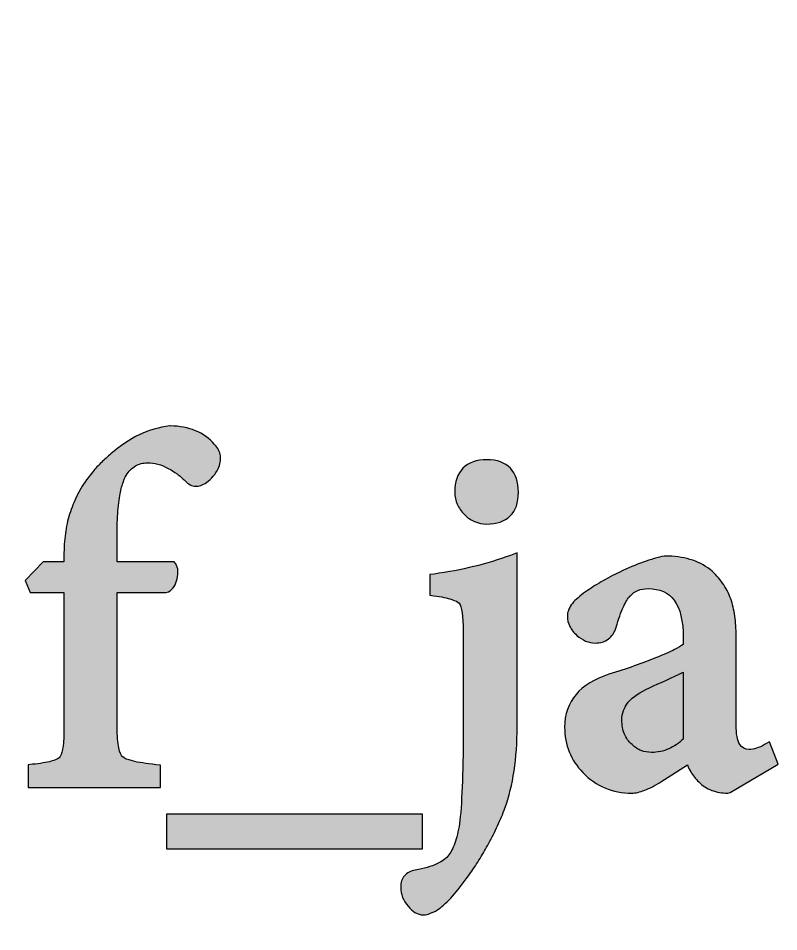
# Model space of a CAD drawing. Header units: millimetres. Extents: x -228 to -124, y -139 to -90.
# Drawn here: x -200.34 to -191.94, y -130.79 to -120.7 of the extents above; entities that cross this region are included whole.
import ezdxf

# ---------------------------------------------------------------- set-up
doc = ezdxf.new("R2010")
doc.units = ezdxf.units.MM
doc.header["$MEASUREMENT"] = 0
doc.layers.add('Layer 1', color=7, linetype='Continuous')

msp = doc.modelspace()

# ---------------------------------------------------------------- hatches: boundary and pattern name
at = {"layer": 'Layer 1', "true_color": 0x373435}
h = msp.add_hatch(color=250, dxfattribs=at)
edge = h.paths.add_edge_path()
edge.add_spline(control_points=[(-199.8375, -126.7055), (-199.8375, -126.7055), (-199.8375, -126.6368), (-199.8375, -126.6368), (-199.8375, -126.5514), (-199.8323, -126.4702), (-199.8221, -126.3941), (-199.8119, -126.318), (-199.7961, -126.2463), (-199.7749, -126.1795), (-199.7494, -126.1033), (-199.7276, -126.0493), (-199.6939, -125.9753), (-199.6939, -125.9753), (-199.6502, -125.8953), (-199.6502, -125.8953), (-199.6306, -125.8625), (-199.6099, -125.8304), (-199.5881, -125.8001), (-199.5881, -125.8001), (-199.5185, -125.7093), (-199.5185, -125.7093), (-199.4887, -125.6742), (-199.4569, -125.6401), (-199.4231, -125.6068), (-199.3904, -125.5749), (-199.3555, -125.5432), (-199.3183, -125.5127), (-199.217, -125.4232), (-199.1123, -125.3524), (-199.0049, -125.3013), (-198.896, -125.2497), (-198.7836, -125.217), (-198.6681, -125.2038), (-198.6681, -125.2038), (-198.6613, -125.2035), (-198.6613, -125.2035), (-198.5584, -125.2048), (-198.4659, -125.2225), (-198.385, -125.2563), (-198.3027, -125.2907), (-198.2316, -125.3418), (-198.1726, -125.4091), (-198.1368, -125.4472), (-198.1154, -125.4891), (-198.1089, -125.5344), (-198.1026, -125.5799), (-198.111, -125.628), (-198.1345, -125.6776), (-198.1477, -125.7058), (-198.1654, -125.7327), (-198.1872, -125.7582), (-198.2076, -125.7822), (-198.2331, -125.8058), (-198.2631, -125.8286), (-198.304, -125.8594), (-198.3444, -125.8733), (-198.3844, -125.8706), (-198.4256, -125.8677), (-198.4632, -125.8479), (-198.4965, -125.8112), (-198.5265, -125.7825), (-198.5573, -125.7565), (-198.5879, -125.7336), (-198.62, -125.7103), (-198.6522, -125.6897), (-198.6842, -125.6727), (-198.7232, -125.6524), (-198.7622, -125.637), (-198.8006, -125.6268), (-198.8381, -125.6169), (-198.8756, -125.6119), (-198.9123, -125.6119), (-198.9635, -125.6119), (-199.0087, -125.6232), (-199.0472, -125.6457), (-199.0867, -125.6686), (-199.1212, -125.7037), (-199.1498, -125.7503), (-199.1649, -125.774), (-199.1785, -125.8058), (-199.1905, -125.8457), (-199.2034, -125.8879), (-199.2147, -125.9392), (-199.2241, -125.9987), (-199.235, -126.0695), (-199.2428, -126.1496), (-199.247, -126.2388), (-199.2511, -126.3282), (-199.252, -126.426), (-199.2497, -126.5312), (-199.2497, -126.5312), (-199.2495, -126.7055), (-199.2495, -126.7055), (-199.2495, -126.7055), (-198.6187, -126.7055), (-198.6187, -126.7055), (-198.6187, -126.7055), (-198.6023, -126.7291), (-198.6023, -126.7291), (-198.5879, -126.7498), (-198.5793, -126.7755), (-198.5774, -126.8052), (-198.5761, -126.8301), (-198.579, -126.8592), (-198.5862, -126.8917), (-198.5937, -126.9251), (-198.6047, -126.9535), (-198.6191, -126.9766), (-198.6358, -127.0032), (-198.6567, -127.0232), (-198.6812, -127.0361), (-198.6812, -127.0361), (-198.7069, -127.0426), (-198.7069, -127.0426), (-198.7069, -127.0426), (-199.2495, -127.0426), (-199.2495, -127.0426), (-199.2495, -127.0426), (-199.2495, -128.5344), (-199.2495, -128.5344), (-199.2495, -128.6291), (-199.2434, -128.7049), (-199.2313, -128.7619), (-199.2206, -128.8117), (-199.2065, -128.8445), (-199.1895, -128.8599), (-199.1895, -128.8599), (-199.1871, -128.862), (-199.1871, -128.862), (-199.1723, -128.8771), (-199.1359, -128.892), (-199.0793, -128.9061), (-199.0153, -128.9222), (-198.9288, -128.9361), (-198.8209, -128.9471), (-198.8209, -128.9471), (-198.7717, -128.9521), (-198.7717, -128.9521), (-198.7717, -128.9521), (-198.7717, -129.198), (-198.7717, -129.198), (-198.7717, -129.198), (-200.2332, -129.198), (-200.2332, -129.198), (-200.2332, -129.198), (-200.2332, -128.9478), (-200.2332, -128.9478), (-200.2332, -128.9478), (-200.1836, -128.9431), (-200.1836, -128.9431), (-200.0992, -128.9348), (-200.0303, -128.9233), (-199.9779, -128.9092), (-199.9338, -128.8973), (-199.9038, -128.8841), (-199.8892, -128.87), (-199.8745, -128.8543), (-199.8623, -128.8233), (-199.8533, -128.7779), (-199.843, -128.7255), (-199.8376, -128.6566), (-199.8376, -128.5717), (-199.8376, -128.5717), (-199.8374, -127.0426), (-199.8374, -127.0426), (-199.8374, -127.0426), (-200.2112, -127.0426), (-200.2112, -127.0426), (-200.2112, -127.0426), (-200.2653, -126.9122), (-200.2653, -126.9122), (-200.2653, -126.9122), (-200.067, -126.7055), (-200.067, -126.7055), (-200.067, -126.7055), (-199.8375, -126.7055), (-199.8375, -126.7055)], knot_values=[0, 0, 0, 0, 0.0169492, 0.0169492, 0.0169492, 0.0338983, 0.0338983, 0.0338983, 0.0508475, 0.0508475, 0.0508475, 0.0677966, 0.0677966, 0.0677966, 0.0847458, 0.0847458, 0.0847458, 0.1016949, 0.1016949, 0.1016949, 0.1186441, 0.1186441, 0.1186441, 0.1355932, 0.1355932, 0.1355932, 0.1525424, 0.1525424, 0.1525424, 0.1694915, 0.1694915, 0.1694915, 0.1864407, 0.1864407, 0.1864407, 0.2033898, 0.2033898, 0.2033898, 0.220339, 0.220339, 0.220339, 0.2372881, 0.2372881, 0.2372881, 0.2542373, 0.2542373, 0.2542373, 0.2711864, 0.2711864, 0.2711864, 0.2881356, 0.2881356, 0.2881356, 0.3050847, 0.3050847, 0.3050847, 0.3220339, 0.3220339, 0.3220339, 0.3389831, 0.3389831, 0.3389831, 0.3559322, 0.3559322, 0.3559322, 0.3728814, 0.3728814, 0.3728814, 0.3898305, 0.3898305, 0.3898305, 0.4067797, 0.4067797, 0.4067797, 0.4237288, 0.4237288, 0.4237288, 0.440678, 0.440678, 0.440678, 0.4576271, 0.4576271, 0.4576271, 0.4745763, 0.4745763, 0.4745763, 0.4915254, 0.4915254, 0.4915254, 0.5084746, 0.5084746, 0.5084746, 0.5254237, 0.5254237, 0.5254237, 0.5423729, 0.5423729, 0.5423729, 0.559322, 0.559322, 0.559322, 0.5762712, 0.5762712, 0.5762712, 0.5932203, 0.5932203, 0.5932203, 0.6101695, 0.6101695, 0.6101695, 0.6271186, 0.6271186, 0.6271186, 0.6440678, 0.6440678, 0.6440678, 0.6610169, 0.6610169, 0.6610169, 0.6779661, 0.6779661, 0.6779661, 0.6949153, 0.6949153, 0.6949153, 0.7118644, 0.7118644, 0.7118644, 0.7288136, 0.7288136, 0.7288136, 0.7457627, 0.7457627, 0.7457627, 0.7627119, 0.7627119, 0.7627119, 0.779661, 0.779661, 0.779661, 0.7966102, 0.7966102, 0.7966102, 0.8135593, 0.8135593, 0.8135593, 0.8305085, 0.8305085, 0.8305085, 0.8474576, 0.8474576, 0.8474576, 0.8644068, 0.8644068, 0.8644068, 0.8813559, 0.8813559, 0.8813559, 0.8983051, 0.8983051, 0.8983051, 0.9152542, 0.9152542, 0.9152542, 0.9322034, 0.9322034, 0.9322034, 0.9491525, 0.9491525, 0.9491525, 0.9661017, 0.9661017, 0.9661017, 0.9830508, 0.9830508, 0.9830508, 1, 1, 1, 1], degree=3, periodic=1)
h = msp.add_hatch(color=250, dxfattribs=at)
edge = h.paths.add_edge_path()
edge.add_spline(control_points=[(-195.4127, -126.1823), (-195.4474, -126.1479), (-195.4739, -126.1102), (-195.4916, -126.0696), (-195.5095, -126.0283), (-195.5188, -125.9843), (-195.5188, -125.9384), (-195.5188, -125.8217), (-195.4885, -125.7322), (-195.4282, -125.6704), (-195.3678, -125.6084), (-195.2799, -125.5772), (-195.1649, -125.5772), (-195.0514, -125.5772), (-194.9642, -125.6084), (-194.9042, -125.6707), (-194.845, -125.7323), (-194.8151, -125.8217), (-194.8151, -125.9384), (-194.8151, -126.0519), (-194.8458, -126.1388), (-194.9065, -126.1985), (-194.9669, -126.2582), (-195.0548, -126.288), (-195.1689, -126.288), (-195.2149, -126.288), (-195.2589, -126.2788), (-195.3002, -126.2608), (-195.3408, -126.2431), (-195.3785, -126.2168), (-195.4127, -126.1823)], knot_values=[0, 0, 0, 0, 0.1, 0.1, 0.1, 0.2, 0.2, 0.2, 0.3, 0.3, 0.3, 0.4, 0.4, 0.4, 0.5, 0.5, 0.5, 0.6, 0.6, 0.6, 0.7, 0.7, 0.7, 0.8, 0.8, 0.8, 0.9, 0.9, 0.9, 1, 1, 1, 1], degree=3, periodic=1)
h = msp.add_hatch(color=250, dxfattribs=at)
edge = h.paths.add_edge_path()
edge.add_spline(control_points=[(-195.7478, -126.8403), (-195.5947, -126.8193), (-195.4478, -126.7915), (-195.3078, -126.7574), (-195.1677, -126.7232), (-195.0328, -126.6819), (-194.9039, -126.6341), (-194.9039, -126.6341), (-194.8301, -126.6066), (-194.8301, -126.6066), (-194.8301, -126.6066), (-194.8301, -128.527), (-194.8301, -128.527), (-194.8301, -128.7026), (-194.8413, -128.8656), (-194.8635, -129.015), (-194.8855, -129.1645), (-194.9194, -129.3021), (-194.9645, -129.4268), (-194.9882, -129.4916), (-195.0153, -129.5568), (-195.0453, -129.6217), (-195.0753, -129.687), (-195.1082, -129.7519), (-195.1433, -129.8159), (-195.174, -129.8733), (-195.2061, -129.929), (-195.239, -129.9826), (-195.2736, -130.0384), (-195.3087, -130.0918), (-195.3444, -130.1424), (-195.4084, -130.2339), (-195.4678, -130.3116), (-195.5224, -130.3751), (-195.5786, -130.4404), (-195.6316, -130.4928), (-195.6805, -130.5312), (-195.6805, -130.5312), (-195.6838, -130.5337), (-195.6838, -130.5337), (-195.7181, -130.5566), (-195.7499, -130.5744), (-195.7785, -130.5862), (-195.8107, -130.5996), (-195.8408, -130.6065), (-195.8674, -130.6065), (-195.8985, -130.6065), (-195.9289, -130.5974), (-195.9584, -130.5796), (-195.9844, -130.5637), (-196.0099, -130.5406), (-196.0338, -130.5108), (-196.0607, -130.4803), (-196.0812, -130.4479), (-196.0949, -130.4142), (-196.1093, -130.3783), (-196.1166, -130.3406), (-196.1166, -130.3013), (-196.1166, -130.2495), (-196.1024, -130.2067), (-196.0743, -130.1742), (-196.0466, -130.1418), (-196.0064, -130.1213), (-195.9549, -130.1131), (-195.8589, -130.0962), (-195.7789, -130.0729), (-195.7158, -130.0434), (-195.6569, -130.0159), (-195.6123, -129.9827), (-195.5832, -129.9443), (-195.5555, -129.9051), (-195.5313, -129.8545), (-195.5113, -129.7929), (-195.4907, -129.7292), (-195.474, -129.6532), (-195.4621, -129.5657), (-195.45, -129.4516), (-195.4408, -129.3055), (-195.4347, -129.1284), (-195.4287, -128.952), (-195.4255, -128.7413), (-195.4255, -128.4968), (-195.4255, -128.4968), (-195.4255, -127.4736), (-195.4255, -127.4736), (-195.4255, -127.3032), (-195.4411, -127.199), (-195.4716, -127.1621), (-195.4838, -127.1487), (-195.5113, -127.1347), (-195.5531, -127.1212), (-195.6014, -127.1056), (-195.6667, -127.0917), (-195.7484, -127.0797), (-195.7484, -127.0797), (-195.7953, -127.0728), (-195.7953, -127.0728), (-195.7953, -127.0728), (-195.7953, -126.8468), (-195.7953, -126.8468), (-195.7953, -126.8468), (-195.7478, -126.8403), (-195.7478, -126.8403)], knot_values=[0, 0, 0, 0, 0.0294118, 0.0294118, 0.0294118, 0.0588235, 0.0588235, 0.0588235, 0.0882353, 0.0882353, 0.0882353, 0.1176471, 0.1176471, 0.1176471, 0.1470588, 0.1470588, 0.1470588, 0.1764706, 0.1764706, 0.1764706, 0.2058824, 0.2058824, 0.2058824, 0.2352941, 0.2352941, 0.2352941, 0.2647059, 0.2647059, 0.2647059, 0.2941176, 0.2941176, 0.2941176, 0.3235294, 0.3235294, 0.3235294, 0.3529412, 0.3529412, 0.3529412, 0.3823529, 0.3823529, 0.3823529, 0.4117647, 0.4117647, 0.4117647, 0.4411765, 0.4411765, 0.4411765, 0.4705882, 0.4705882, 0.4705882, 0.5, 0.5, 0.5, 0.5294118, 0.5294118, 0.5294118, 0.5588235, 0.5588235, 0.5588235, 0.5882353, 0.5882353, 0.5882353, 0.6176471, 0.6176471, 0.6176471, 0.6470588, 0.6470588, 0.6470588, 0.6764706, 0.6764706, 0.6764706, 0.7058824, 0.7058824, 0.7058824, 0.7352941, 0.7352941, 0.7352941, 0.7647059, 0.7647059, 0.7647059, 0.7941176, 0.7941176, 0.7941176, 0.8235294, 0.8235294, 0.8235294, 0.8529412, 0.8529412, 0.8529412, 0.8823529, 0.8823529, 0.8823529, 0.9117647, 0.9117647, 0.9117647, 0.9411765, 0.9411765, 0.9411765, 0.9705882, 0.9705882, 0.9705882, 1, 1, 1, 1], degree=3, periodic=1)
h = msp.add_hatch(color=250, dxfattribs=at)
edge = h.paths.add_edge_path()
edge.add_spline(control_points=[(-192.5018, -129.2615), (-192.5669, -129.2615), (-192.6263, -129.2511), (-192.6798, -129.2308), (-192.7339, -129.2104), (-192.7823, -129.1792), (-192.8237, -129.138), (-192.8574, -129.1055), (-192.887, -129.0675), (-192.9118, -129.0246), (-192.9252, -129.0016), (-192.9374, -128.9766), (-192.9485, -128.95), (-192.9485, -128.95), (-193.24, -129.1382), (-193.24, -129.1382), (-193.3072, -129.178), (-193.3669, -129.2084), (-193.4186, -129.2287), (-193.4743, -129.2504), (-193.5225, -129.2615), (-193.5628, -129.2615), (-193.6696, -129.2615), (-193.7686, -129.2425), (-193.8588, -129.2048), (-193.9489, -129.1672), (-194.0306, -129.1104), (-194.1028, -129.0353), (-194.1699, -128.9656), (-194.2204, -128.8887), (-194.2542, -128.8051), (-194.2882, -128.7215), (-194.3051, -128.6309), (-194.3051, -128.5344), (-194.3051, -128.3916), (-194.2628, -128.2702), (-194.1791, -128.171), (-194.0971, -128.0744), (-193.9756, -127.9998), (-193.8149, -127.948), (-193.7163, -127.9178), (-193.6234, -127.8871), (-193.5359, -127.8563), (-193.45, -127.8263), (-193.3711, -127.7962), (-193.2997, -127.7666), (-193.2144, -127.7332), (-193.1445, -127.7025), (-193.0897, -127.6749), (-193.0495, -127.6546), (-193.0174, -127.6358), (-192.994, -127.6188), (-192.994, -127.6188), (-192.994, -127.548), (-192.994, -127.548), (-192.994, -127.3598), (-193.0276, -127.22), (-193.0944, -127.1294), (-193.1573, -127.0442), (-193.2538, -127.0015), (-193.3833, -127.0015), (-193.4249, -127.0015), (-193.4623, -127.0084), (-193.4944, -127.0215), (-193.5259, -127.0346), (-193.5543, -127.0546), (-193.5785, -127.0808), (-193.5785, -127.0808), (-193.5801, -127.0825), (-193.5801, -127.0825), (-193.6055, -127.1079), (-193.631, -127.1484), (-193.656, -127.2035), (-193.6828, -127.2629), (-193.7091, -127.338), (-193.7342, -127.4281), (-193.7342, -127.4281), (-193.7347, -127.4307), (-193.7347, -127.4307), (-193.753, -127.4862), (-193.7821, -127.5288), (-193.8212, -127.5581), (-193.8609, -127.5878), (-193.9093, -127.6028), (-193.9663, -127.6028), (-194.0021, -127.6028), (-194.0376, -127.5955), (-194.0726, -127.5808), (-194.1061, -127.5667), (-194.1389, -127.5458), (-194.1703, -127.5182), (-194.2046, -127.4871), (-194.2303, -127.454), (-194.2474, -127.4198), (-194.2657, -127.3832), (-194.2749, -127.3447), (-194.2749, -127.3055), (-194.2749, -127.259), (-194.2558, -127.2117), (-194.2182, -127.1645), (-194.185, -127.1233), (-194.1366, -127.0806), (-194.0732, -127.0372), (-194.0225, -127.0005), (-193.965, -126.9633), (-193.9011, -126.9266), (-193.8368, -126.8895), (-193.7677, -126.8534), (-193.6949, -126.8187), (-193.6044, -126.775), (-193.5182, -126.7383), (-193.4366, -126.7089), (-193.3528, -126.6789), (-193.2748, -126.6565), (-193.2036, -126.6424), (-193.2036, -126.6424), (-193.193, -126.6414), (-193.193, -126.6414), (-193.093, -126.6414), (-193.0016, -126.6538), (-192.9196, -126.6784), (-192.8363, -126.7033), (-192.7616, -126.741), (-192.6965, -126.7912), (-192.6965, -126.7912), (-192.6945, -126.7928), (-192.6945, -126.7928), (-192.6427, -126.8366), (-192.5977, -126.8861), (-192.5598, -126.94), (-192.5224, -126.9936), (-192.4919, -127.0523), (-192.4693, -127.1151), (-192.449, -127.1723), (-192.4341, -127.2353), (-192.4243, -127.3042), (-192.4148, -127.3724), (-192.4099, -127.4462), (-192.4099, -127.5257), (-192.4099, -127.5257), (-192.4099, -128.5082), (-192.4099, -128.5082), (-192.4099, -128.6065), (-192.3961, -128.6784), (-192.3686, -128.7235), (-192.3464, -128.7602), (-192.3122, -128.7786), (-192.2664, -128.7786), (-192.2404, -128.7786), (-192.2135, -128.7743), (-192.1863, -128.7661), (-192.1576, -128.7573), (-192.1271, -128.7438), (-192.0956, -128.7259), (-192.0956, -128.7259), (-192.0404, -128.6945), (-192.0404, -128.6945), (-192.0404, -128.6945), (-191.9451, -128.9428), (-191.9451, -128.9428), (-191.9451, -128.9428), (-192.4742, -129.2537), (-192.4742, -129.2537), (-192.4742, -129.2537), (-192.5018, -129.2615), (-192.5018, -129.2615)], knot_values=[0, 0, 0, 0, 0.0181818, 0.0181818, 0.0181818, 0.0363636, 0.0363636, 0.0363636, 0.0545455, 0.0545455, 0.0545455, 0.0727273, 0.0727273, 0.0727273, 0.0909091, 0.0909091, 0.0909091, 0.1090909, 0.1090909, 0.1090909, 0.1272727, 0.1272727, 0.1272727, 0.1454545, 0.1454545, 0.1454545, 0.1636364, 0.1636364, 0.1636364, 0.1818182, 0.1818182, 0.1818182, 0.2, 0.2, 0.2, 0.2181818, 0.2181818, 0.2181818, 0.2363636, 0.2363636, 0.2363636, 0.2545455, 0.2545455, 0.2545455, 0.2727273, 0.2727273, 0.2727273, 0.2909091, 0.2909091, 0.2909091, 0.3090909, 0.3090909, 0.3090909, 0.3272727, 0.3272727, 0.3272727, 0.3454545, 0.3454545, 0.3454545, 0.3636364, 0.3636364, 0.3636364, 0.3818182, 0.3818182, 0.3818182, 0.4, 0.4, 0.4, 0.4181818, 0.4181818, 0.4181818, 0.4363636, 0.4363636, 0.4363636, 0.4545455, 0.4545455, 0.4545455, 0.4727273, 0.4727273, 0.4727273, 0.4909091, 0.4909091, 0.4909091, 0.5090909, 0.5090909, 0.5090909, 0.5272727, 0.5272727, 0.5272727, 0.5454545, 0.5454545, 0.5454545, 0.5636364, 0.5636364, 0.5636364, 0.5818182, 0.5818182, 0.5818182, 0.6, 0.6, 0.6, 0.6181818, 0.6181818, 0.6181818, 0.6363636, 0.6363636, 0.6363636, 0.6545455, 0.6545455, 0.6545455, 0.6727273, 0.6727273, 0.6727273, 0.6909091, 0.6909091, 0.6909091, 0.7090909, 0.7090909, 0.7090909, 0.7272727, 0.7272727, 0.7272727, 0.7454545, 0.7454545, 0.7454545, 0.7636364, 0.7636364, 0.7636364, 0.7818182, 0.7818182, 0.7818182, 0.8, 0.8, 0.8, 0.8181818, 0.8181818, 0.8181818, 0.8363636, 0.8363636, 0.8363636, 0.8545455, 0.8545455, 0.8545455, 0.8727273, 0.8727273, 0.8727273, 0.8909091, 0.8909091, 0.8909091, 0.9090909, 0.9090909, 0.9090909, 0.9272727, 0.9272727, 0.9272727, 0.9454545, 0.9454545, 0.9454545, 0.9636364, 0.9636364, 0.9636364, 0.9818182, 0.9818182, 0.9818182, 1, 1, 1, 1], degree=3, periodic=1)
h = msp.add_hatch(color=250, dxfattribs=at)
edge = h.paths.add_edge_path()
edge.add_spline(control_points=[(-192.994, -127.9247), (-193.1173, -127.9846), (-193.2433, -128.041), (-193.3679, -128.0982), (-193.4731, -128.1436), (-193.5507, -128.1967), (-193.6012, -128.2572), (-193.6487, -128.3142), (-193.6726, -128.3793), (-193.6726, -128.4522), (-193.6726, -128.5108), (-193.6631, -128.563), (-193.6441, -128.6085), (-193.6257, -128.653), (-193.5973, -128.6921), (-193.5602, -128.725), (-193.5284, -128.7548), (-193.4947, -128.7767), (-193.4593, -128.7908), (-193.4244, -128.8048), (-193.3865, -128.8118), (-193.3461, -128.8118), (-193.2776, -128.8118), (-193.213, -128.7983), (-193.1524, -128.7718), (-193.097, -128.7475), (-193.044, -128.7117), (-192.994, -128.6646), (-192.994, -128.6646), (-192.994, -127.9247), (-192.994, -127.9247)], knot_values=[0, 0, 0, 0, 0.1, 0.1, 0.1, 0.2, 0.2, 0.2, 0.3, 0.3, 0.3, 0.4, 0.4, 0.4, 0.5, 0.5, 0.5, 0.6, 0.6, 0.6, 0.7, 0.7, 0.7, 0.8, 0.8, 0.8, 0.9, 0.9, 0.9, 1, 1, 1, 1], degree=3, periodic=1)
h = msp.add_hatch(color=250, dxfattribs=at)
edge = h.paths.add_edge_path()
edge.add_spline(control_points=[(-198.7053, -129.8228), (-198.7053, -129.8228), (-198.7053, -129.4953), (-198.7053, -129.4953), (-198.7053, -129.4953), (-195.8761, -129.4953), (-195.8761, -129.4953), (-195.8761, -129.4953), (-195.8761, -129.8777), (-195.8761, -129.8777), (-195.8761, -129.8777), (-198.7053, -129.8777), (-198.7053, -129.8777), (-198.7053, -129.8777), (-198.7053, -129.8228), (-198.7053, -129.8228)], knot_values=[0, 0, 0, 0, 0.2, 0.2, 0.2, 0.4, 0.4, 0.4, 0.6, 0.6, 0.6, 0.8, 0.8, 0.8, 1, 1, 1, 1], degree=3, periodic=1)

# ---------------------------------------------------------------- linework, layer by layer
at = {"layer": 'Layer 1', "color": 250, "lineweight": 18}
msp.add_open_spline([(-224.1676, -89.5688), (-224.1676, -89.5688), (-181.8748, -89.5688), (-181.8748, -89.5688), (-179.8103, -89.5688), (-178.1212, -91.258), (-178.1212, -93.3226), (-178.1212, -93.3226), (-178.1212, -135.615), (-178.1212, -135.615), (-178.1212, -137.6796), (-179.8103, -139.3688), (-181.8748, -139.3688), (-181.8748, -139.3688), (-224.1676, -139.3688), (-224.1676, -139.3688), (-226.2321, -139.3688), (-227.9212, -137.6796), (-227.9212, -135.615), (-227.9212, -135.615), (-227.9212, -93.3226), (-227.9212, -93.3226), (-227.9212, -91.258), (-226.2321, -89.5688), (-224.1676, -89.5688)], degree=3, knots=[0, 0, 0, 0, 0.125, 0.125, 0.125, 0.25, 0.25, 0.25, 0.375, 0.375, 0.375, 0.5, 0.5, 0.5, 0.625, 0.625, 0.625, 0.75, 0.75, 0.75, 0.875, 0.875, 0.875, 1, 1, 1, 1], dxfattribs=at)
at = {"layer": 'Layer 1', "color": 250}
for points, knots in [([(-199.8375, -126.7055), (-199.8375, -126.7055), (-199.8375, -126.6368), (-199.8375, -126.6368), (-199.8375, -126.5514), (-199.8323, -126.4702), (-199.8221, -126.3941), (-199.8119, -126.318), (-199.7961, -126.2463), (-199.7749, -126.1795), (-199.7494, -126.1033), (-199.7276, -126.0493), (-199.6939, -125.9753), (-199.6939, -125.9753), (-199.6502, -125.8953), (-199.6502, -125.8953), (-199.6306, -125.8625), (-199.6099, -125.8304), (-199.5881, -125.8001), (-199.5881, -125.8001), (-199.5185, -125.7093), (-199.5185, -125.7093), (-199.4887, -125.6742), (-199.4569, -125.6401), (-199.4231, -125.6068), (-199.3904, -125.5749), (-199.3555, -125.5432), (-199.3183, -125.5127), (-199.217, -125.4232), (-199.1123, -125.3524), (-199.0049, -125.3013), (-198.896, -125.2497), (-198.7836, -125.217), (-198.6681, -125.2038), (-198.6681, -125.2038), (-198.6613, -125.2035), (-198.6613, -125.2035), (-198.5584, -125.2048), (-198.4659, -125.2225), (-198.385, -125.2563), (-198.3027, -125.2907), (-198.2316, -125.3418), (-198.1726, -125.4091), (-198.1368, -125.4472), (-198.1154, -125.4891), (-198.1089, -125.5344), (-198.1026, -125.5799), (-198.111, -125.628), (-198.1345, -125.6776), (-198.1477, -125.7058), (-198.1654, -125.7327), (-198.1872, -125.7582), (-198.2076, -125.7822), (-198.2331, -125.8058), (-198.2631, -125.8286), (-198.304, -125.8594), (-198.3444, -125.8733), (-198.3844, -125.8706), (-198.4256, -125.8677), (-198.4632, -125.8479), (-198.4965, -125.8112), (-198.5265, -125.7825), (-198.5573, -125.7565), (-198.5879, -125.7336), (-198.62, -125.7103), (-198.6522, -125.6897), (-198.6842, -125.6727), (-198.7232, -125.6524), (-198.7622, -125.637), (-198.8006, -125.6268), (-198.8381, -125.6169), (-198.8756, -125.6119), (-198.9123, -125.6119), (-198.9635, -125.6119), (-199.0087, -125.6232), (-199.0472, -125.6457), (-199.0867, -125.6686), (-199.1212, -125.7037), (-199.1498, -125.7503), (-199.1649, -125.774), (-199.1785, -125.8058), (-199.1905, -125.8457), (-199.2034, -125.8879), (-199.2147, -125.9392), (-199.2241, -125.9987), (-199.235, -126.0695), (-199.2428, -126.1496), (-199.247, -126.2388), (-199.2511, -126.3282), (-199.252, -126.426), (-199.2497, -126.5312), (-199.2497, -126.5312), (-199.2495, -126.7055), (-199.2495, -126.7055), (-199.2495, -126.7055), (-198.6187, -126.7055), (-198.6187, -126.7055), (-198.6187, -126.7055), (-198.6023, -126.7291), (-198.6023, -126.7291), (-198.5879, -126.7498), (-198.5793, -126.7755), (-198.5774, -126.8052), (-198.5761, -126.8301), (-198.579, -126.8592), (-198.5862, -126.8917), (-198.5937, -126.9251), (-198.6047, -126.9535), (-198.6191, -126.9766), (-198.6358, -127.0032), (-198.6567, -127.0232), (-198.6812, -127.0361), (-198.6812, -127.0361), (-198.7069, -127.0426), (-198.7069, -127.0426), (-198.7069, -127.0426), (-199.2495, -127.0426), (-199.2495, -127.0426), (-199.2495, -127.0426), (-199.2495, -128.5344), (-199.2495, -128.5344), (-199.2495, -128.6291), (-199.2434, -128.7049), (-199.2313, -128.7619), (-199.2206, -128.8117), (-199.2065, -128.8445), (-199.1895, -128.8599), (-199.1895, -128.8599), (-199.1871, -128.862), (-199.1871, -128.862), (-199.1723, -128.8771), (-199.1359, -128.892), (-199.0793, -128.9061), (-199.0153, -128.9222), (-198.9288, -128.9361), (-198.8209, -128.9471), (-198.8209, -128.9471), (-198.7717, -128.9521), (-198.7717, -128.9521), (-198.7717, -128.9521), (-198.7717, -129.198), (-198.7717, -129.198), (-198.7717, -129.198), (-200.2332, -129.198), (-200.2332, -129.198), (-200.2332, -129.198), (-200.2332, -128.9478), (-200.2332, -128.9478), (-200.2332, -128.9478), (-200.1836, -128.9431), (-200.1836, -128.9431), (-200.0992, -128.9348), (-200.0303, -128.9233), (-199.9779, -128.9092), (-199.9338, -128.8973), (-199.9038, -128.8841), (-199.8892, -128.87), (-199.8745, -128.8543), (-199.8623, -128.8233), (-199.8533, -128.7779), (-199.843, -128.7255), (-199.8376, -128.6566), (-199.8376, -128.5717), (-199.8376, -128.5717), (-199.8374, -127.0426), (-199.8374, -127.0426), (-199.8374, -127.0426), (-200.2112, -127.0426), (-200.2112, -127.0426), (-200.2112, -127.0426), (-200.2653, -126.9122), (-200.2653, -126.9122), (-200.2653, -126.9122), (-200.067, -126.7055), (-200.067, -126.7055), (-200.067, -126.7055), (-199.8375, -126.7055), (-199.8375, -126.7055)], [0, 0, 0, 0, 0.0169492, 0.0169492, 0.0169492, 0.0338983, 0.0338983, 0.0338983, 0.0508475, 0.0508475, 0.0508475, 0.0677966, 0.0677966, 0.0677966, 0.0847458, 0.0847458, 0.0847458, 0.1016949, 0.1016949, 0.1016949, 0.1186441, 0.1186441, 0.1186441, 0.1355932, 0.1355932, 0.1355932, 0.1525424, 0.1525424, 0.1525424, 0.1694915, 0.1694915, 0.1694915, 0.1864407, 0.1864407, 0.1864407, 0.2033898, 0.2033898, 0.2033898, 0.220339, 0.220339, 0.220339, 0.2372881, 0.2372881, 0.2372881, 0.2542373, 0.2542373, 0.2542373, 0.2711864, 0.2711864, 0.2711864, 0.2881356, 0.2881356, 0.2881356, 0.3050847, 0.3050847, 0.3050847, 0.3220339, 0.3220339, 0.3220339, 0.3389831, 0.3389831, 0.3389831, 0.3559322, 0.3559322, 0.3559322, 0.3728814, 0.3728814, 0.3728814, 0.3898305, 0.3898305, 0.3898305, 0.4067797, 0.4067797, 0.4067797, 0.4237288, 0.4237288, 0.4237288, 0.440678, 0.440678, 0.440678, 0.4576271, 0.4576271, 0.4576271, 0.4745763, 0.4745763, 0.4745763, 0.4915254, 0.4915254, 0.4915254, 0.5084746, 0.5084746, 0.5084746, 0.5254237, 0.5254237, 0.5254237, 0.5423729, 0.5423729, 0.5423729, 0.559322, 0.559322, 0.559322, 0.5762712, 0.5762712, 0.5762712, 0.5932203, 0.5932203, 0.5932203, 0.6101695, 0.6101695, 0.6101695, 0.6271186, 0.6271186, 0.6271186, 0.6440678, 0.6440678, 0.6440678, 0.6610169, 0.6610169, 0.6610169, 0.6779661, 0.6779661, 0.6779661, 0.6949153, 0.6949153, 0.6949153, 0.7118644, 0.7118644, 0.7118644, 0.7288136, 0.7288136, 0.7288136, 0.7457627, 0.7457627, 0.7457627, 0.7627119, 0.7627119, 0.7627119, 0.779661, 0.779661, 0.779661, 0.7966102, 0.7966102, 0.7966102, 0.8135593, 0.8135593, 0.8135593, 0.8305085, 0.8305085, 0.8305085, 0.8474576, 0.8474576, 0.8474576, 0.8644068, 0.8644068, 0.8644068, 0.8813559, 0.8813559, 0.8813559, 0.8983051, 0.8983051, 0.8983051, 0.9152542, 0.9152542, 0.9152542, 0.9322034, 0.9322034, 0.9322034, 0.9491525, 0.9491525, 0.9491525, 0.9661017, 0.9661017, 0.9661017, 0.9830508, 0.9830508, 0.9830508, 1, 1, 1, 1]), ([(-195.4127, -126.1823), (-195.4474, -126.1479), (-195.4739, -126.1102), (-195.4916, -126.0696), (-195.5095, -126.0283), (-195.5188, -125.9843), (-195.5188, -125.9384), (-195.5188, -125.8217), (-195.4885, -125.7322), (-195.4282, -125.6704), (-195.3678, -125.6084), (-195.2799, -125.5772), (-195.1649, -125.5772), (-195.0514, -125.5772), (-194.9642, -125.6084), (-194.9042, -125.6707), (-194.845, -125.7323), (-194.8151, -125.8217), (-194.8151, -125.9384), (-194.8151, -126.0519), (-194.8458, -126.1388), (-194.9065, -126.1985), (-194.9669, -126.2582), (-195.0548, -126.288), (-195.1689, -126.288), (-195.2149, -126.288), (-195.2589, -126.2788), (-195.3002, -126.2608), (-195.3408, -126.2431), (-195.3785, -126.2168), (-195.4127, -126.1823)], [0, 0, 0, 0, 0.1, 0.1, 0.1, 0.2, 0.2, 0.2, 0.3, 0.3, 0.3, 0.4, 0.4, 0.4, 0.5, 0.5, 0.5, 0.6, 0.6, 0.6, 0.7, 0.7, 0.7, 0.8, 0.8, 0.8, 0.9, 0.9, 0.9, 1, 1, 1, 1]), ([(-195.7478, -126.8403), (-195.5947, -126.8193), (-195.4478, -126.7915), (-195.3078, -126.7574), (-195.1677, -126.7232), (-195.0328, -126.6819), (-194.9039, -126.6341), (-194.9039, -126.6341), (-194.8301, -126.6066), (-194.8301, -126.6066), (-194.8301, -126.6066), (-194.8301, -128.527), (-194.8301, -128.527), (-194.8301, -128.7026), (-194.8413, -128.8656), (-194.8635, -129.015), (-194.8855, -129.1645), (-194.9194, -129.3021), (-194.9645, -129.4268), (-194.9882, -129.4916), (-195.0153, -129.5568), (-195.0453, -129.6217), (-195.0753, -129.687), (-195.1082, -129.7519), (-195.1433, -129.8159), (-195.174, -129.8733), (-195.2061, -129.929), (-195.239, -129.9826), (-195.2736, -130.0384), (-195.3087, -130.0918), (-195.3444, -130.1424), (-195.4084, -130.2339), (-195.4678, -130.3116), (-195.5224, -130.3751), (-195.5786, -130.4404), (-195.6316, -130.4928), (-195.6805, -130.5312), (-195.6805, -130.5312), (-195.6838, -130.5337), (-195.6838, -130.5337), (-195.7181, -130.5566), (-195.7499, -130.5744), (-195.7785, -130.5862), (-195.8107, -130.5996), (-195.8408, -130.6065), (-195.8674, -130.6065), (-195.8985, -130.6065), (-195.9289, -130.5974), (-195.9584, -130.5796), (-195.9844, -130.5637), (-196.0099, -130.5406), (-196.0338, -130.5108), (-196.0607, -130.4803), (-196.0812, -130.4479), (-196.0949, -130.4142), (-196.1093, -130.3783), (-196.1166, -130.3406), (-196.1166, -130.3013), (-196.1166, -130.2495), (-196.1024, -130.2067), (-196.0743, -130.1742), (-196.0466, -130.1418), (-196.0064, -130.1213), (-195.9549, -130.1131), (-195.8589, -130.0962), (-195.7789, -130.0729), (-195.7158, -130.0434), (-195.6569, -130.0159), (-195.6123, -129.9827), (-195.5832, -129.9443), (-195.5555, -129.9051), (-195.5313, -129.8545), (-195.5113, -129.7929), (-195.4907, -129.7292), (-195.474, -129.6532), (-195.4621, -129.5657), (-195.45, -129.4516), (-195.4408, -129.3055), (-195.4347, -129.1284), (-195.4287, -128.952), (-195.4255, -128.7413), (-195.4255, -128.4968), (-195.4255, -128.4968), (-195.4255, -127.4736), (-195.4255, -127.4736), (-195.4255, -127.3032), (-195.4411, -127.199), (-195.4716, -127.1621), (-195.4838, -127.1487), (-195.5113, -127.1347), (-195.5531, -127.1212), (-195.6014, -127.1056), (-195.6667, -127.0917), (-195.7484, -127.0797), (-195.7484, -127.0797), (-195.7953, -127.0728), (-195.7953, -127.0728), (-195.7953, -127.0728), (-195.7953, -126.8468), (-195.7953, -126.8468), (-195.7953, -126.8468), (-195.7478, -126.8403), (-195.7478, -126.8403)], [0, 0, 0, 0, 0.0294118, 0.0294118, 0.0294118, 0.0588235, 0.0588235, 0.0588235, 0.0882353, 0.0882353, 0.0882353, 0.1176471, 0.1176471, 0.1176471, 0.1470588, 0.1470588, 0.1470588, 0.1764706, 0.1764706, 0.1764706, 0.2058824, 0.2058824, 0.2058824, 0.2352941, 0.2352941, 0.2352941, 0.2647059, 0.2647059, 0.2647059, 0.2941176, 0.2941176, 0.2941176, 0.3235294, 0.3235294, 0.3235294, 0.3529412, 0.3529412, 0.3529412, 0.3823529, 0.3823529, 0.3823529, 0.4117647, 0.4117647, 0.4117647, 0.4411765, 0.4411765, 0.4411765, 0.4705882, 0.4705882, 0.4705882, 0.5, 0.5, 0.5, 0.5294118, 0.5294118, 0.5294118, 0.5588235, 0.5588235, 0.5588235, 0.5882353, 0.5882353, 0.5882353, 0.6176471, 0.6176471, 0.6176471, 0.6470588, 0.6470588, 0.6470588, 0.6764706, 0.6764706, 0.6764706, 0.7058824, 0.7058824, 0.7058824, 0.7352941, 0.7352941, 0.7352941, 0.7647059, 0.7647059, 0.7647059, 0.7941176, 0.7941176, 0.7941176, 0.8235294, 0.8235294, 0.8235294, 0.8529412, 0.8529412, 0.8529412, 0.8823529, 0.8823529, 0.8823529, 0.9117647, 0.9117647, 0.9117647, 0.9411765, 0.9411765, 0.9411765, 0.9705882, 0.9705882, 0.9705882, 1, 1, 1, 1]), ([(-192.5018, -129.2615), (-192.5669, -129.2615), (-192.6263, -129.2511), (-192.6798, -129.2308), (-192.7339, -129.2104), (-192.7823, -129.1792), (-192.8237, -129.138), (-192.8574, -129.1055), (-192.887, -129.0675), (-192.9118, -129.0246), (-192.9252, -129.0016), (-192.9374, -128.9766), (-192.9485, -128.95), (-192.9485, -128.95), (-193.24, -129.1382), (-193.24, -129.1382), (-193.3072, -129.178), (-193.3669, -129.2084), (-193.4186, -129.2287), (-193.4743, -129.2504), (-193.5225, -129.2615), (-193.5628, -129.2615), (-193.6696, -129.2615), (-193.7686, -129.2425), (-193.8588, -129.2048), (-193.9489, -129.1672), (-194.0306, -129.1104), (-194.1028, -129.0353), (-194.1699, -128.9656), (-194.2204, -128.8887), (-194.2542, -128.8051), (-194.2882, -128.7215), (-194.3051, -128.6309), (-194.3051, -128.5344), (-194.3051, -128.3916), (-194.2628, -128.2702), (-194.1791, -128.171), (-194.0971, -128.0744), (-193.9756, -127.9998), (-193.8149, -127.948), (-193.7163, -127.9178), (-193.6234, -127.8871), (-193.5359, -127.8563), (-193.45, -127.8263), (-193.3711, -127.7962), (-193.2997, -127.7666), (-193.2144, -127.7332), (-193.1445, -127.7025), (-193.0897, -127.6749), (-193.0495, -127.6546), (-193.0174, -127.6358), (-192.994, -127.6188), (-192.994, -127.6188), (-192.994, -127.548), (-192.994, -127.548), (-192.994, -127.3598), (-193.0276, -127.22), (-193.0944, -127.1294), (-193.1573, -127.0442), (-193.2538, -127.0015), (-193.3833, -127.0015), (-193.4249, -127.0015), (-193.4623, -127.0084), (-193.4944, -127.0215), (-193.5259, -127.0346), (-193.5543, -127.0546), (-193.5785, -127.0808), (-193.5785, -127.0808), (-193.5801, -127.0825), (-193.5801, -127.0825), (-193.6055, -127.1079), (-193.631, -127.1484), (-193.656, -127.2035), (-193.6828, -127.2629), (-193.7091, -127.338), (-193.7342, -127.4281), (-193.7342, -127.4281), (-193.7347, -127.4307), (-193.7347, -127.4307), (-193.753, -127.4862), (-193.7821, -127.5288), (-193.8212, -127.5581), (-193.8609, -127.5878), (-193.9093, -127.6028), (-193.9663, -127.6028), (-194.0021, -127.6028), (-194.0376, -127.5955), (-194.0726, -127.5808), (-194.1061, -127.5667), (-194.1389, -127.5458), (-194.1703, -127.5182), (-194.2046, -127.4871), (-194.2303, -127.454), (-194.2474, -127.4198), (-194.2657, -127.3832), (-194.2749, -127.3447), (-194.2749, -127.3055), (-194.2749, -127.259), (-194.2558, -127.2117), (-194.2182, -127.1645), (-194.185, -127.1233), (-194.1366, -127.0806), (-194.0732, -127.0372), (-194.0225, -127.0005), (-193.965, -126.9633), (-193.9011, -126.9266), (-193.8368, -126.8895), (-193.7677, -126.8534), (-193.6949, -126.8187), (-193.6044, -126.775), (-193.5182, -126.7383), (-193.4366, -126.7089), (-193.3528, -126.6789), (-193.2748, -126.6565), (-193.2036, -126.6424), (-193.2036, -126.6424), (-193.193, -126.6414), (-193.193, -126.6414), (-193.093, -126.6414), (-193.0016, -126.6538), (-192.9196, -126.6784), (-192.8363, -126.7033), (-192.7616, -126.741), (-192.6965, -126.7912), (-192.6965, -126.7912), (-192.6945, -126.7928), (-192.6945, -126.7928), (-192.6427, -126.8366), (-192.5977, -126.8861), (-192.5598, -126.94), (-192.5224, -126.9936), (-192.4919, -127.0523), (-192.4693, -127.1151), (-192.449, -127.1723), (-192.4341, -127.2353), (-192.4243, -127.3042), (-192.4148, -127.3724), (-192.4099, -127.4462), (-192.4099, -127.5257), (-192.4099, -127.5257), (-192.4099, -128.5082), (-192.4099, -128.5082), (-192.4099, -128.6065), (-192.3961, -128.6784), (-192.3686, -128.7235), (-192.3464, -128.7602), (-192.3122, -128.7786), (-192.2664, -128.7786), (-192.2404, -128.7786), (-192.2135, -128.7743), (-192.1863, -128.7661), (-192.1576, -128.7573), (-192.1271, -128.7438), (-192.0956, -128.7259), (-192.0956, -128.7259), (-192.0404, -128.6945), (-192.0404, -128.6945), (-192.0404, -128.6945), (-191.9451, -128.9428), (-191.9451, -128.9428), (-191.9451, -128.9428), (-192.4742, -129.2537), (-192.4742, -129.2537), (-192.4742, -129.2537), (-192.5018, -129.2615), (-192.5018, -129.2615)], [0, 0, 0, 0, 0.0181818, 0.0181818, 0.0181818, 0.0363636, 0.0363636, 0.0363636, 0.0545455, 0.0545455, 0.0545455, 0.0727273, 0.0727273, 0.0727273, 0.0909091, 0.0909091, 0.0909091, 0.1090909, 0.1090909, 0.1090909, 0.1272727, 0.1272727, 0.1272727, 0.1454545, 0.1454545, 0.1454545, 0.1636364, 0.1636364, 0.1636364, 0.1818182, 0.1818182, 0.1818182, 0.2, 0.2, 0.2, 0.2181818, 0.2181818, 0.2181818, 0.2363636, 0.2363636, 0.2363636, 0.2545455, 0.2545455, 0.2545455, 0.2727273, 0.2727273, 0.2727273, 0.2909091, 0.2909091, 0.2909091, 0.3090909, 0.3090909, 0.3090909, 0.3272727, 0.3272727, 0.3272727, 0.3454545, 0.3454545, 0.3454545, 0.3636364, 0.3636364, 0.3636364, 0.3818182, 0.3818182, 0.3818182, 0.4, 0.4, 0.4, 0.4181818, 0.4181818, 0.4181818, 0.4363636, 0.4363636, 0.4363636, 0.4545455, 0.4545455, 0.4545455, 0.4727273, 0.4727273, 0.4727273, 0.4909091, 0.4909091, 0.4909091, 0.5090909, 0.5090909, 0.5090909, 0.5272727, 0.5272727, 0.5272727, 0.5454545, 0.5454545, 0.5454545, 0.5636364, 0.5636364, 0.5636364, 0.5818182, 0.5818182, 0.5818182, 0.6, 0.6, 0.6, 0.6181818, 0.6181818, 0.6181818, 0.6363636, 0.6363636, 0.6363636, 0.6545455, 0.6545455, 0.6545455, 0.6727273, 0.6727273, 0.6727273, 0.6909091, 0.6909091, 0.6909091, 0.7090909, 0.7090909, 0.7090909, 0.7272727, 0.7272727, 0.7272727, 0.7454545, 0.7454545, 0.7454545, 0.7636364, 0.7636364, 0.7636364, 0.7818182, 0.7818182, 0.7818182, 0.8, 0.8, 0.8, 0.8181818, 0.8181818, 0.8181818, 0.8363636, 0.8363636, 0.8363636, 0.8545455, 0.8545455, 0.8545455, 0.8727273, 0.8727273, 0.8727273, 0.8909091, 0.8909091, 0.8909091, 0.9090909, 0.9090909, 0.9090909, 0.9272727, 0.9272727, 0.9272727, 0.9454545, 0.9454545, 0.9454545, 0.9636364, 0.9636364, 0.9636364, 0.9818182, 0.9818182, 0.9818182, 1, 1, 1, 1]), ([(-192.994, -127.9247), (-193.1173, -127.9846), (-193.2433, -128.041), (-193.3679, -128.0982), (-193.4731, -128.1436), (-193.5507, -128.1967), (-193.6012, -128.2572), (-193.6487, -128.3142), (-193.6726, -128.3793), (-193.6726, -128.4522), (-193.6726, -128.5108), (-193.6631, -128.563), (-193.6441, -128.6085), (-193.6257, -128.653), (-193.5973, -128.6921), (-193.5602, -128.725), (-193.5284, -128.7548), (-193.4947, -128.7767), (-193.4593, -128.7908), (-193.4244, -128.8048), (-193.3865, -128.8118), (-193.3461, -128.8118), (-193.2776, -128.8118), (-193.213, -128.7983), (-193.1524, -128.7718), (-193.097, -128.7475), (-193.044, -128.7117), (-192.994, -128.6646), (-192.994, -128.6646), (-192.994, -127.9247), (-192.994, -127.9247)], [0, 0, 0, 0, 0.1, 0.1, 0.1, 0.2, 0.2, 0.2, 0.3, 0.3, 0.3, 0.4, 0.4, 0.4, 0.5, 0.5, 0.5, 0.6, 0.6, 0.6, 0.7, 0.7, 0.7, 0.8, 0.8, 0.8, 0.9, 0.9, 0.9, 1, 1, 1, 1]), ([(-198.7053, -129.8228), (-198.7053, -129.8228), (-198.7053, -129.4953), (-198.7053, -129.4953), (-198.7053, -129.4953), (-195.8761, -129.4953), (-195.8761, -129.4953), (-195.8761, -129.4953), (-195.8761, -129.8777), (-195.8761, -129.8777), (-195.8761, -129.8777), (-198.7053, -129.8777), (-198.7053, -129.8777), (-198.7053, -129.8777), (-198.7053, -129.8228), (-198.7053, -129.8228)], [0, 0, 0, 0, 0.2, 0.2, 0.2, 0.4, 0.4, 0.4, 0.6, 0.6, 0.6, 0.8, 0.8, 0.8, 1, 1, 1, 1])]:
    msp.add_open_spline(points, degree=3, knots=knots, dxfattribs=at)

doc.saveas('drawing.dxf')
